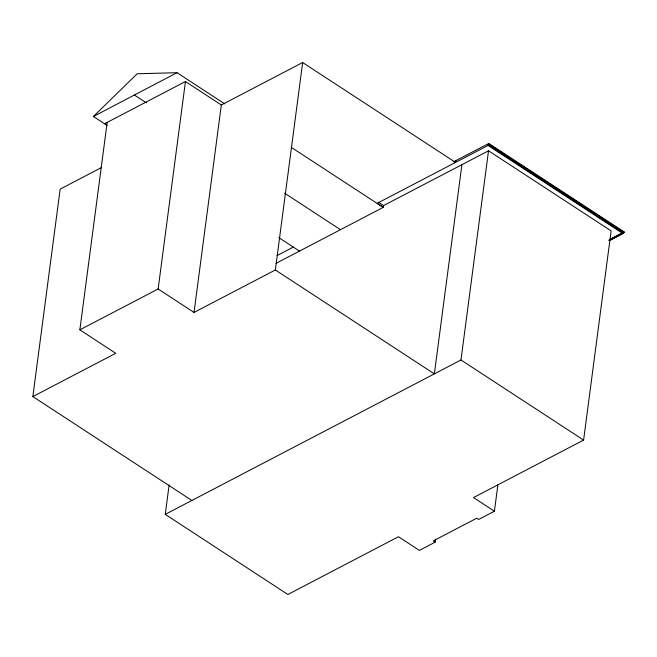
<?xml version="1.0" encoding="UTF-8"?>
<svg xmlns="http://www.w3.org/2000/svg" width="657" height="657" viewBox="0 0 657 657"><rect width="100%" height="100%" fill="white"/><g stroke="black" fill="none" stroke-linecap="round" stroke-linejoin="round"><path stroke-width="0.99" d="M191.869 500.47L32.85 396.573L60.165 189.117L101.654 167.461M32.85 396.573L115.747 353.294L79.858 329.839L107.173 122.391M79.858 329.839L158.14 288.981L185.446 81.525L221.335 104.98L302.655 62.522L455.539 162.419L455.769 160.686M435.542 539.134L435.148 542.173L419.371 550.402L398.462 536.736L287.865 594.478L165.252 514.365L169.136 484.874M158.14 288.981L194.029 312.428L221.335 104.98M194.029 312.428L275.349 269.978L302.655 62.522M276.006 263.35L383.343 207.316L383.565 205.584L488.521 150.798L611.133 230.911L583.597 440.091L473.5 497.563L494.417 511.228L497.883 484.915M461.904 164.693L434.359 373.874L275.349 269.978M383.343 207.316L377.208 203.309L488.077 145.435L488.767 143.464L624.15 231.921L624.076 232.496L609.614 240.051M165.252 514.365L460.976 359.979L488.521 150.798M609.302 240.684L622.951 233.555L623.025 232.98L488.151 144.86M609.047 240.618L623.501 233.071L623.854 232.348M107.116 125.438L93.409 116.478L137.182 73.773L177.037 72.697L224.735 103.863M93.409 116.478L177.037 72.697M104.553 123.762L185.446 81.525M453.971 161.63L488.767 143.464M277.09 255.573L293.326 247.098M609.688 239.468L624.15 231.921M609.031 240.092L622.664 232.972M609.376 240.109L623.214 232.882M494.417 511.228L478.641 519.465L476.727 518.209L433.234 540.916L435.148 542.173M488.685 144.039L624.076 232.496M488.414 144.187L623.575 232.496M488.332 144.762L623.501 233.071M488.077 145.435L622.951 233.555M378.202 202.085L383.565 205.584M291.371 147.398L383.105 207.333M134.381 95.027L146.396 102.878M284.555 193.142L340.334 229.589M278.773 237.588L299.461 251.105M460.976 359.979L583.597 440.091"/></g></svg>
